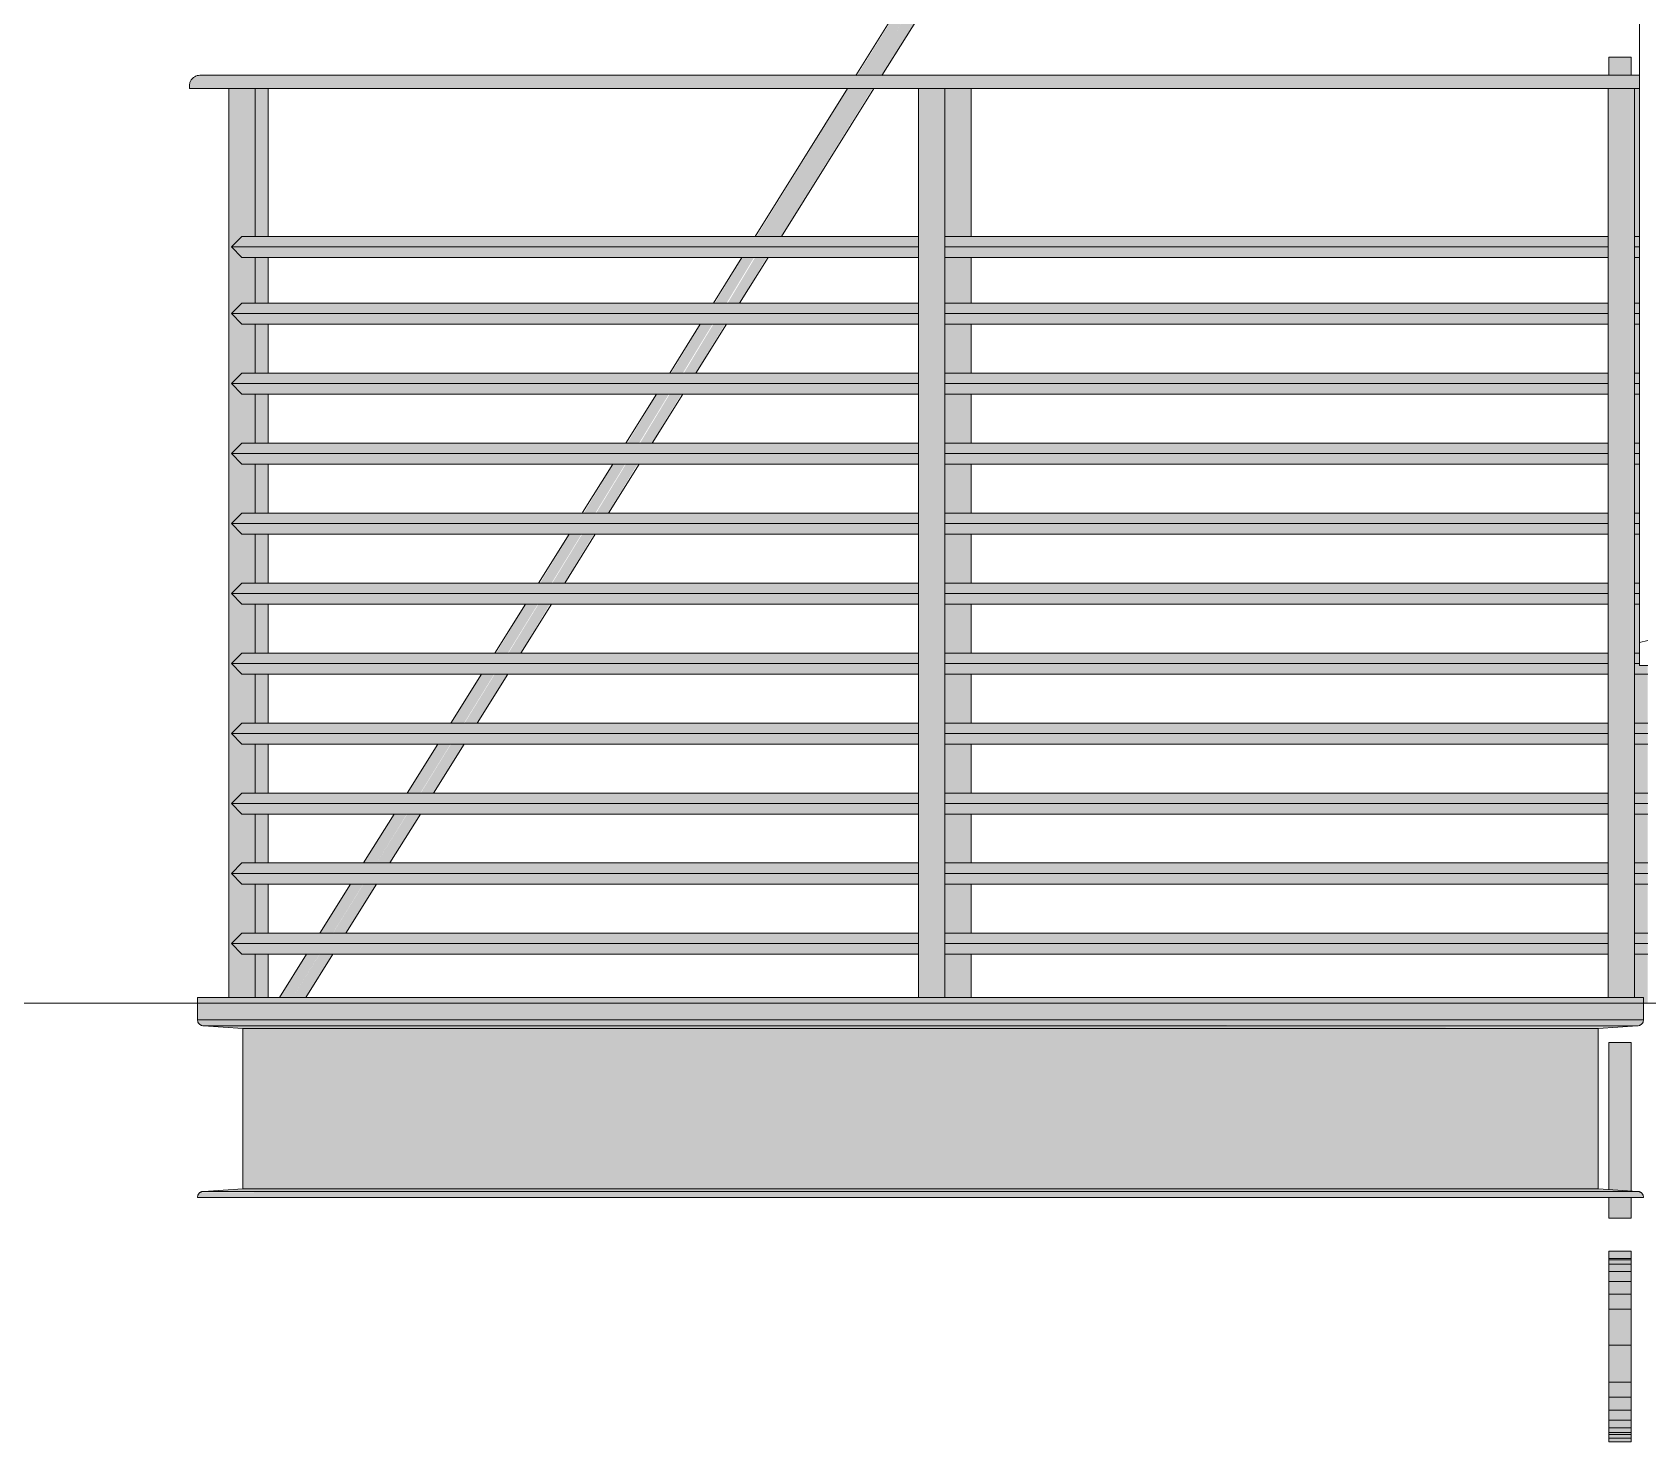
# Model space of a CAD drawing. Header units: inches. Extents: x 9594 to 15314, y -314 to 660.
# Drawn here: x 13186.5 to 13259.2, y 116.3 to 179.7 of the extents above; entities that cross this region are included whole.
import ezdxf

# ---------------------------------------------------------------- set-up
doc = ezdxf.new("R2010")
doc.units = ezdxf.units.IN
doc.header["$MEASUREMENT"] = 0
doc.linetypes.add('Grid Line 1_2_', pattern=[0.875, 0.5, -0.125, 0.125, -0.125])
for name, color, linetype, lineweight in [('0-5', 50, 'Continuous', 5), ('A-FLOR-4', 192, 'Continuous', 5), ('A-FLOR-6', 192, 'Continuous', 9), ('A-FLOR-HRAL', 11, 'Continuous', 9), ('A-FLOR-LEVL-1', 51, 'Grid Line 1_2_', 9), ('A-GENM', 5, 'Continuous', 9), ('A-GENM-3', 5, 'Continuous', 5), ('A-GLAZ-1', 151, 'Continuous', 9), ('A-GLAZ-3', 151, 'Continuous', 20), ('A-WALL-9', 113, 'Continuous', 9)]:
    doc.layers.add(name, color=color, linetype=linetype, lineweight=lineweight)

# ---------------------------------------------------------------- blocks, each defined once
blk = doc.blocks.new('CTR - 1st Phase -Stairs _ Elevators_rvt-2-BUILDING SECTION - NORTH_SOUTH AT ELEVATOR AND COURTYARD - LOOKING EAST')
at = {"layer": 'A-FLOR-LEVL-1'}
blk.add_line((-4168.714, 136), (-1830.198, 136), dxfattribs=at)
blk = doc.blocks.new('Window-Double_Hung-Andersen-400_Series-Tilt_Wash - 2nd Floor-V165-BUILDING SECTION - NORTH_SOUTH AT ELEVATOR AND COURTYARD - LOOKING EAST')
at = {"layer": 'A-GLAZ-3'}
for p, q in [((-3861.099, 151.187), (-3861.099, 229.5)), ((-3861.099, 152.219), (-3860.724, 152.317)), ((-3860.724, 151.187), (-3861.099, 151.187))]:
    blk.add_line(p, q, dxfattribs=at)
blk = doc.blocks.new('Railing - Baluster_01-V174-BUILDING SECTION - NORTH_SOUTH AT ELEVATOR AND COURTYARD - LOOKING EAST')
at = {"layer": 'A-FLOR-HRAL'}
blk.add_hatch(color=256, dxfattribs=at).paths.add_polyline_path([(-2596.858, 136.25), (-2595.677, 136.25), (-2595.677, 177.155), (-2596.858, 177.155), (-2596.858, 137.463)], flags=0)
for p, q in [((-2596.858, 136.25), (-2596.858, 177.155)), ((-2595.677, 177.155), (-2595.677, 136.25))]:
    blk.add_line(p, q, dxfattribs=at)
blk = doc.blocks.new('Railing - Baluster_01-V176-BUILDING SECTION - NORTH_SOUTH AT ELEVATOR AND COURTYARD - LOOKING EAST')
at = {"layer": 'A-FLOR-HRAL'}
h = blk.add_hatch(color=256, dxfattribs=at)
h.paths.add_polyline_path([(-3892.349, 136.25), (-3891.168, 136.25), (-3891.168, 138.202), (-3892.349, 138.202)], flags=0)
h.paths.add_polyline_path([(-3892.349, 139.148), (-3891.168, 139.148), (-3891.168, 141.354), (-3892.349, 141.354)], flags=0)
h.paths.add_polyline_path([(-3891.168, 142.301), (-3891.168, 144.503), (-3892.349, 144.503), (-3892.349, 142.301)], flags=0)
h.paths.add_polyline_path([(-3892.349, 145.449), (-3891.168, 145.449), (-3891.168, 147.651), (-3892.349, 147.651)], flags=0)
h.paths.add_polyline_path([(-3892.349, 148.598), (-3891.168, 148.598), (-3891.168, 150.8), (-3892.349, 150.8)], flags=0)
h.paths.add_polyline_path([(-3891.168, 151.746), (-3891.168, 153.952), (-3892.349, 153.952), (-3892.349, 151.746)], flags=0)
h.paths.add_polyline_path([(-3891.168, 154.898), (-3891.168, 157.1), (-3892.349, 157.1), (-3892.349, 154.898)], flags=0)
h.paths.add_polyline_path([(-3892.349, 158.047), (-3891.168, 158.047), (-3891.168, 160.249), (-3892.349, 160.249)], flags=0)
h.paths.add_polyline_path([(-3892.349, 161.195), (-3891.168, 161.195), (-3891.168, 163.401), (-3892.349, 163.401)], flags=0)
h.paths.add_polyline_path([(-3892.349, 164.348), (-3891.168, 164.348), (-3891.168, 166.55), (-3892.349, 166.55)], flags=0)
h.paths.add_polyline_path([(-3891.168, 167.496), (-3891.168, 169.55), (-3892.349, 169.55), (-3892.349, 167.496)], flags=0)
h.paths.add_polyline_path([(-3891.168, 170.496), (-3891.168, 177.155), (-3892.349, 177.155), (-3892.349, 170.496)], flags=0)
for p, q in [((-3891.168, 177.155), (-3891.168, 170.496)), ((-3891.168, 169.55), (-3891.168, 167.496)), ((-3891.168, 166.55), (-3891.168, 164.348)), ((-3891.168, 163.401), (-3891.168, 161.195)), ((-3891.168, 160.249), (-3891.168, 158.047)), ((-3891.168, 157.1), (-3891.168, 154.898)), ((-3891.168, 153.952), (-3891.168, 151.746)), ((-3891.168, 150.8), (-3891.168, 148.598)), ((-3891.168, 147.651), (-3891.168, 145.449)), ((-3891.168, 144.503), (-3891.168, 142.301)), ((-3891.168, 141.354), (-3891.168, 139.148)), ((-3891.168, 138.202), (-3891.168, 136.25))]:
    blk.add_line(p, q, dxfattribs=at)
blk = doc.blocks.new('Railing - Baluster_01-V175-BUILDING SECTION - NORTH_SOUTH AT ELEVATOR AND COURTYARD - LOOKING EAST')
at = {"layer": 'A-FLOR-HRAL'}
blk.add_hatch(color=256, dxfattribs=at).paths.add_polyline_path([(-2674.552, 136.25), (-2673.371, 136.25), (-2673.371, 138.202), (-2673.962, 138.202), (-2674.435, 138.675), (-2673.919, 139.148), (-2673.371, 139.148), (-2673.371, 141.354), (-2673.962, 141.354), (-2674.435, 141.828), (-2673.919, 142.301), (-2673.371, 142.301), (-2673.371, 144.503), (-2673.962, 144.503), (-2674.435, 144.976), (-2673.962, 145.449), (-2673.371, 145.449), (-2673.371, 147.651), (-2673.962, 147.651), (-2674.435, 148.124), (-2673.962, 148.598), (-2673.371, 148.598), (-2673.371, 150.8), (-2673.962, 150.8), (-2674.435, 151.273), (-2673.962, 151.746), (-2673.371, 151.746), (-2673.371, 153.952), (-2673.962, 153.952), (-2674.435, 154.425), (-2673.962, 154.898), (-2673.371, 154.898), (-2673.371, 157.1), (-2673.962, 157.1), (-2674.435, 157.574), (-2673.962, 158.047), (-2673.371, 158.047), (-2673.371, 160.249), (-2673.962, 160.249), (-2674.435, 160.722), (-2673.962, 161.195), (-2673.371, 161.195), (-2673.371, 163.401), (-2673.962, 163.401), (-2674.435, 163.874), (-2673.962, 164.348), (-2673.371, 164.348), (-2673.371, 166.55), (-2673.962, 166.55), (-2674.435, 167.023), (-2673.962, 167.496), (-2673.371, 167.496), (-2673.371, 169.55), (-2673.962, 169.55), (-2674.435, 170.023), (-2673.962, 170.496), (-2673.371, 170.496), (-2673.371, 177.155), (-2674.552, 177.155), (-2674.552, 138.675)], flags=0)
for p, q in [((-2674.552, 177.155), (-2674.552, 136.25)), ((-2673.371, 170.496), (-2673.371, 177.155)), ((-2673.371, 167.496), (-2673.371, 169.55)), ((-2673.371, 164.348), (-2673.371, 166.55)), ((-2673.371, 161.195), (-2673.371, 163.401)), ((-2673.371, 158.047), (-2673.371, 160.249)), ((-2673.371, 154.898), (-2673.371, 157.1)), ((-2673.371, 151.746), (-2673.371, 153.952)), ((-2673.371, 148.598), (-2673.371, 150.8)), ((-2673.371, 145.449), (-2673.371, 147.651)), ((-2673.371, 142.301), (-2673.371, 144.503)), ((-2673.371, 139.148), (-2673.371, 141.354)), ((-2673.371, 136.25), (-2673.371, 138.202))]:
    blk.add_line(p, q, dxfattribs=at)
blk = doc.blocks.new('Railing - Baluster_01-V177-BUILDING SECTION - NORTH_SOUTH AT ELEVATOR AND COURTYARD - LOOKING EAST')
at = {"layer": 'A-FLOR-HRAL'}
h = blk.add_hatch(color=256, dxfattribs=at)
h.paths.add_polyline_path([(-3860.911, 136), (-3860.724, 136), (-3860.724, 138.202), (-3861.314, 138.202), (-3861.314, 136.25), (-3860.911, 136.25)], flags=0)
h.paths.add_polyline_path([(-3861.314, 139.148), (-3860.724, 139.148), (-3860.724, 141.354), (-3861.314, 141.354)], flags=0)
h.paths.add_polyline_path([(-3861.314, 142.301), (-3860.724, 142.301), (-3860.724, 144.503), (-3861.314, 144.503), (-3861.314, 144.125)], flags=0)
h.paths.add_polyline_path([(-3861.314, 145.449), (-3860.724, 145.449), (-3860.724, 147.651), (-3861.314, 147.651)], flags=0)
h.paths.add_polyline_path([(-3861.314, 148.598), (-3860.724, 148.598), (-3860.724, 150.8), (-3861.314, 150.8), (-3861.314, 150.108)], flags=0)
h.paths.add_polyline_path([(-3861.314, 151.746), (-3861.099, 151.75), (-3861.099, 153.952), (-3861.314, 153.952), (-3861.314, 152.727)], flags=0)
h.paths.add_polyline_path([(-3861.314, 154.898), (-3861.099, 154.898), (-3861.099, 157.1), (-3861.314, 157.1), (-3861.314, 156.09)], flags=0)
h.paths.add_polyline_path([(-3861.314, 158.047), (-3861.099, 158.047), (-3861.099, 160.249), (-3861.314, 160.249)], flags=0)
h.paths.add_polyline_path([(-3861.314, 161.195), (-3861.099, 161.195), (-3861.099, 163.401), (-3861.314, 163.401), (-3861.314, 162.073)], flags=0)
h.paths.add_polyline_path([(-3861.099, 164.348), (-3861.099, 166.55), (-3861.314, 166.55), (-3861.314, 164.348)], flags=0)
h.paths.add_polyline_path([(-3861.314, 167.496), (-3861.099, 167.496), (-3861.099, 169.55), (-3861.314, 169.55), (-3861.314, 168.056)], flags=0)
h.paths.add_polyline_path([(-3861.314, 170.496), (-3861.099, 170.496), (-3861.099, 177.155), (-3861.314, 177.155), (-3861.314, 174.038)], flags=0)
blk.add_line((-3860.911, 136), (-3860.724, 136), dxfattribs=at)
blk = doc.blocks.new('Railing - Railing-2570425-BUILDING SECTION - NORTH_SOUTH AT ELEVATOR AND COURTYARD - LOOKING EAST')
at = {"layer": 'A-FLOR-HRAL'}
for points in [[(-3862.495, 177.278), (-3861.099, 177.278), (-3861.099, 177.75), (-3925.986, 177.734), (-3926.198, 177.612), (-3926.32, 177.4), (-3926.336, 177.278), (-3862.555, 177.278)], [(-3926.336, 177.155), (-3861.099, 177.155), (-3861.099, 177.278), (-3926.336, 177.278)]]:
    blk.add_hatch(color=256, dxfattribs=at).paths.add_polyline_path(points, flags=0)
h = blk.add_hatch(color=256, dxfattribs=at)
h.paths.add_polyline_path([(-3861.314, 170.023), (-3861.099, 170.023), (-3861.099, 170.496), (-3861.314, 170.496)], flags=0)
h.paths.add_polyline_path([(-3924.447, 170.023), (-3893.53, 170.023), (-3893.53, 170.496), (-3923.974, 170.496)], flags=0)
h.paths.add_polyline_path([(-3862.495, 170.023), (-3862.495, 170.496), (-3892.349, 170.496), (-3892.349, 170.023), (-3862.555, 170.023)], flags=0)
h = blk.add_hatch(color=256, dxfattribs=at)
h.paths.add_polyline_path([(-3901.309, 169.55), (-3893.53, 169.55), (-3893.53, 170.023), (-3924.447, 170.023), (-3923.974, 169.55), (-3901.363, 169.55)], flags=0)
h.paths.add_polyline_path([(-3861.099, 169.55), (-3861.099, 170.023), (-3861.314, 170.023), (-3861.314, 169.55)], flags=0)
h.paths.add_polyline_path([(-3862.495, 169.55), (-3862.495, 170.023), (-3892.349, 170.023), (-3892.349, 169.55), (-3862.555, 169.55)], flags=0)
h = blk.add_hatch(color=256, dxfattribs=at)
h.paths.add_polyline_path([(-3861.314, 167.023), (-3861.099, 167.023), (-3861.099, 167.496), (-3861.314, 167.496)], flags=0)
h.paths.add_polyline_path([(-3924.447, 167.023), (-3893.53, 167.023), (-3893.53, 167.496), (-3923.974, 167.496)], flags=0)
h.paths.add_polyline_path([(-3862.495, 167.023), (-3862.495, 167.496), (-3892.349, 167.496), (-3892.349, 167.023), (-3862.555, 167.023)], flags=0)
h = blk.add_hatch(color=256, dxfattribs=at)
h.paths.add_polyline_path([(-3902.448, 166.55), (-3893.53, 166.55), (-3893.53, 167.023), (-3924.447, 167.023), (-3923.974, 166.55), (-3902.465, 166.55)], flags=0)
h.paths.add_polyline_path([(-3861.099, 166.55), (-3861.099, 167.023), (-3861.314, 167.023), (-3861.314, 166.55)], flags=0)
h.paths.add_polyline_path([(-3862.495, 166.55), (-3862.495, 167.023), (-3892.349, 167.023), (-3892.349, 166.55), (-3862.555, 166.55)], flags=0)
h = blk.add_hatch(color=256, dxfattribs=at)
h.paths.add_polyline_path([(-3904.121, 163.874), (-3893.53, 163.874), (-3893.53, 164.348), (-3923.974, 164.348), (-3924.447, 163.874), (-3904.136, 163.874)], flags=0)
h.paths.add_polyline_path([(-3861.099, 163.874), (-3861.099, 164.348), (-3861.314, 164.348), (-3861.314, 163.874)], flags=0)
h.paths.add_polyline_path([(-3862.495, 163.874), (-3862.495, 164.348), (-3892.349, 164.348), (-3892.349, 163.874), (-3862.555, 163.874)], flags=0)
h = blk.add_hatch(color=256, dxfattribs=at)
h.paths.add_polyline_path([(-3861.314, 163.401), (-3861.099, 163.401), (-3861.099, 163.874), (-3861.314, 163.874)], flags=0)
h.paths.add_polyline_path([(-3923.974, 163.401), (-3893.53, 163.401), (-3893.53, 163.874), (-3924.447, 163.874)], flags=0)
h.paths.add_polyline_path([(-3862.495, 163.401), (-3862.495, 163.874), (-3892.349, 163.874), (-3892.349, 163.401), (-3862.555, 163.401)], flags=0)
h = blk.add_hatch(color=256, dxfattribs=at)
h.paths.add_polyline_path([(-3861.314, 160.722), (-3861.099, 160.722), (-3861.099, 161.195), (-3861.314, 161.195)], flags=0)
h.paths.add_polyline_path([(-3923.383, 160.722), (-3893.53, 160.722), (-3893.53, 161.195), (-3923.974, 161.195), (-3924.447, 160.722)], flags=0)
h.paths.add_polyline_path([(-3862.495, 160.722), (-3862.495, 161.195), (-3892.349, 161.195), (-3892.349, 160.722), (-3862.555, 160.722)], flags=0)
h = blk.add_hatch(color=256, dxfattribs=at)
h.paths.add_polyline_path([(-3922.793, 160.249), (-3893.53, 160.249), (-3893.53, 160.722), (-3924.447, 160.722), (-3923.974, 160.249), (-3923.383, 160.249)], flags=0)
h.paths.add_polyline_path([(-3861.099, 160.249), (-3861.099, 160.722), (-3861.314, 160.722), (-3861.314, 160.249)], flags=0)
h.paths.add_polyline_path([(-3862.495, 160.249), (-3862.495, 160.722), (-3892.349, 160.722), (-3892.349, 160.249), (-3862.555, 160.249)], flags=0)
h = blk.add_hatch(color=256, dxfattribs=at)
h.paths.add_polyline_path([(-3907.946, 157.574), (-3893.53, 157.574), (-3893.53, 158.047), (-3923.974, 158.047), (-3924.447, 157.574), (-3907.951, 157.574)], flags=0)
h.paths.add_polyline_path([(-3861.099, 157.574), (-3861.099, 158.047), (-3861.314, 158.047), (-3861.314, 157.574)], flags=0)
h.paths.add_polyline_path([(-3862.495, 157.574), (-3862.495, 158.047), (-3892.349, 158.047), (-3892.349, 157.574), (-3862.555, 157.574)], flags=0)
h = blk.add_hatch(color=256, dxfattribs=at)
h.paths.add_polyline_path([(-3861.314, 157.1), (-3861.099, 157.1), (-3861.099, 157.574), (-3861.314, 157.574)], flags=0)
h.paths.add_polyline_path([(-3923.383, 157.1), (-3893.53, 157.1), (-3893.53, 157.574), (-3924.447, 157.574), (-3923.974, 157.1)], flags=0)
h.paths.add_polyline_path([(-3862.495, 157.1), (-3862.495, 157.574), (-3892.349, 157.574), (-3892.349, 157.1), (-3862.555, 157.1)], flags=0)
h = blk.add_hatch(color=256, dxfattribs=at)
h.paths.add_polyline_path([(-3861.314, 154.425), (-3861.099, 154.425), (-3861.099, 154.898), (-3861.314, 154.898)], flags=0)
h.paths.add_polyline_path([(-3924.447, 154.425), (-3893.53, 154.425), (-3893.53, 154.898), (-3923.974, 154.898)], flags=0)
h.paths.add_polyline_path([(-3862.555, 154.425), (-3862.495, 154.425), (-3862.495, 154.898), (-3892.349, 154.898), (-3892.349, 154.425), (-3870.935, 154.425)], flags=0)
h = blk.add_hatch(color=256, dxfattribs=at)
h.paths.add_polyline_path([(-3910.21, 153.952), (-3893.53, 153.952), (-3893.53, 154.425), (-3924.447, 154.425), (-3923.974, 153.952), (-3910.215, 153.952)], flags=0)
h.paths.add_polyline_path([(-3861.099, 153.952), (-3861.099, 154.425), (-3861.314, 154.425), (-3861.314, 153.952)], flags=0)
h.paths.add_polyline_path([(-3862.495, 153.952), (-3862.495, 154.425), (-3892.349, 154.425), (-3892.349, 153.952), (-3862.555, 153.952)], flags=0)
h = blk.add_hatch(color=256, dxfattribs=at)
h.paths.add_polyline_path([(-3861.239, 151.273), (-3861.099, 151.273), (-3861.099, 151.746), (-3861.314, 151.746), (-3861.314, 151.273)], flags=0)
h.paths.add_polyline_path([(-3924.447, 151.273), (-3893.53, 151.273), (-3893.53, 151.746), (-3923.974, 151.746)], flags=0)
h.paths.add_polyline_path([(-3862.495, 151.273), (-3862.495, 151.746), (-3892.349, 151.746), (-3892.349, 151.273), (-3862.555, 151.273)], flags=0)
h = blk.add_hatch(color=256, dxfattribs=at)
h.paths.add_polyline_path([(-3912.031, 150.8), (-3893.53, 150.8), (-3893.53, 151.273), (-3924.447, 151.273), (-3923.974, 150.8), (-3912.032, 150.8)], flags=0)
h.paths.add_polyline_path([(-3860.724, 150.8), (-3860.724, 151.187), (-3861.099, 151.187), (-3861.099, 151.273), (-3861.314, 151.273), (-3861.314, 150.8), (-3861.099, 150.8)], flags=0)
h.paths.add_polyline_path([(-3862.495, 150.8), (-3862.495, 151.273), (-3892.349, 151.273), (-3892.349, 150.8), (-3862.555, 150.8)], flags=0)
h = blk.add_hatch(color=256, dxfattribs=at)
h.paths.add_polyline_path([(-3861.314, 148.124), (-3860.724, 148.124), (-3860.724, 148.598), (-3861.314, 148.598)], flags=0)
h.paths.add_polyline_path([(-3924.447, 148.124), (-3893.53, 148.124), (-3893.53, 148.598), (-3923.974, 148.598)], flags=0)
h.paths.add_polyline_path([(-3862.495, 148.124), (-3862.495, 148.598), (-3892.349, 148.598), (-3892.349, 148.124), (-3862.555, 148.124)], flags=0)
h = blk.add_hatch(color=256, dxfattribs=at)
h.paths.add_polyline_path([(-3914.149, 147.651), (-3893.53, 147.651), (-3893.53, 148.124), (-3924.447, 148.124), (-3923.974, 147.651), (-3914.152, 147.651)], flags=0)
h.paths.add_polyline_path([(-3860.724, 147.651), (-3860.724, 148.124), (-3861.314, 148.124), (-3861.314, 147.651)], flags=0)
h.paths.add_polyline_path([(-3862.495, 147.651), (-3862.495, 148.124), (-3892.349, 148.124), (-3892.349, 147.651), (-3862.555, 147.651)], flags=0)
h = blk.add_hatch(color=256, dxfattribs=at)
h.paths.add_polyline_path([(-3915.821, 144.976), (-3893.53, 144.976), (-3893.53, 145.449), (-3923.974, 145.449), (-3924.447, 144.976), (-3915.823, 144.976)], flags=0)
h.paths.add_polyline_path([(-3860.724, 144.976), (-3860.724, 145.449), (-3861.314, 145.449), (-3861.314, 144.976)], flags=0)
h.paths.add_polyline_path([(-3862.495, 144.976), (-3862.495, 145.449), (-3892.349, 145.449), (-3892.349, 144.976), (-3862.555, 144.976)], flags=0)
h = blk.add_hatch(color=256, dxfattribs=at)
h.paths.add_polyline_path([(-3861.314, 144.503), (-3860.724, 144.503), (-3860.724, 144.976), (-3861.314, 144.976)], flags=0)
h.paths.add_polyline_path([(-3923.383, 144.503), (-3893.53, 144.503), (-3893.53, 144.976), (-3924.447, 144.976), (-3923.974, 144.503)], flags=0)
h.paths.add_polyline_path([(-3862.495, 144.503), (-3862.495, 144.976), (-3892.349, 144.976), (-3892.349, 144.503), (-3862.555, 144.503)], flags=0)
h = blk.add_hatch(color=256, dxfattribs=at)
h.paths.add_polyline_path([(-3922.793, 141.828), (-3893.53, 141.828), (-3893.53, 142.301), (-3923.974, 142.301), (-3924.447, 141.828), (-3923.383, 141.828)], flags=0)
h.paths.add_polyline_path([(-3860.724, 141.828), (-3860.724, 142.301), (-3861.314, 142.301), (-3861.314, 141.828)], flags=0)
h.paths.add_polyline_path([(-3862.495, 141.828), (-3862.495, 142.301), (-3892.349, 142.301), (-3892.349, 141.828), (-3862.555, 141.828)], flags=0)
h = blk.add_hatch(color=256, dxfattribs=at)
h.paths.add_polyline_path([(-3922.793, 141.354), (-3893.53, 141.354), (-3893.53, 141.828), (-3924.447, 141.828), (-3923.974, 141.354), (-3923.383, 141.354)], flags=0)
h.paths.add_polyline_path([(-3860.724, 141.354), (-3860.724, 141.828), (-3861.314, 141.828), (-3861.314, 141.354)], flags=0)
h.paths.add_polyline_path([(-3862.495, 141.354), (-3862.495, 141.828), (-3892.349, 141.828), (-3892.349, 141.354), (-3862.555, 141.354)], flags=0)
h = blk.add_hatch(color=256, dxfattribs=at)
h.paths.add_polyline_path([(-3922.793, 138.675), (-3893.53, 138.675), (-3893.53, 139.148), (-3923.974, 139.148), (-3924.447, 138.675), (-3923.383, 138.675)], flags=0)
h.paths.add_polyline_path([(-3860.724, 138.675), (-3860.724, 139.148), (-3861.314, 139.148), (-3861.314, 138.675)], flags=0)
h.paths.add_polyline_path([(-3862.495, 138.675), (-3862.495, 139.148), (-3892.349, 139.148), (-3892.349, 138.675), (-3862.555, 138.675)], flags=0)
h = blk.add_hatch(color=256, dxfattribs=at)
h.paths.add_polyline_path([(-3922.793, 138.202), (-3893.53, 138.202), (-3893.53, 138.675), (-3924.447, 138.675), (-3923.974, 138.202), (-3923.383, 138.202)], flags=0)
h.paths.add_polyline_path([(-3860.724, 138.202), (-3860.724, 138.675), (-3861.314, 138.675), (-3861.314, 138.202)], flags=0)
h.paths.add_polyline_path([(-3862.495, 138.202), (-3862.495, 138.675), (-3892.349, 138.675), (-3892.349, 138.202), (-3862.555, 138.202)], flags=0)
for p, q in [((-3861.099, 177.75), (-3925.864, 177.75)), ((-3926.336, 177.155), (-3926.336, 177.278)), ((-3861.099, 177.155), (-3926.336, 177.155)), ((-3924.447, 170.023), (-3923.974, 170.496)), ((-3923.974, 170.496), (-3893.53, 170.496)), ((-3892.349, 170.496), (-3862.495, 170.496)), ((-3861.314, 170.496), (-3861.099, 170.496)), ((-3923.974, 169.55), (-3924.447, 170.023)), ((-3893.53, 170.023), (-3924.447, 170.023)), ((-3893.53, 169.55), (-3923.974, 169.55)), ((-3862.495, 170.023), (-3892.349, 170.023)), ((-3862.495, 169.55), (-3892.349, 169.55)), ((-3861.099, 170.023), (-3861.314, 170.023)), ((-3861.099, 169.55), (-3861.314, 169.55)), ((-3924.447, 167.023), (-3923.974, 167.496)), ((-3923.974, 167.496), (-3893.53, 167.496)), ((-3892.349, 167.496), (-3862.495, 167.496)), ((-3861.314, 167.496), (-3861.099, 167.496)), ((-3923.974, 166.55), (-3924.447, 167.023)), ((-3893.53, 167.023), (-3924.447, 167.023)), ((-3893.53, 166.55), (-3923.974, 166.55)), ((-3862.495, 167.023), (-3892.349, 167.023)), ((-3862.495, 166.55), (-3892.349, 166.55)), ((-3861.099, 167.023), (-3861.314, 167.023)), ((-3861.099, 166.55), (-3861.314, 166.55)), ((-3924.447, 163.874), (-3923.974, 164.348)), ((-3923.974, 164.348), (-3893.53, 164.348)), ((-3892.349, 164.348), (-3862.495, 164.348)), ((-3861.314, 164.348), (-3861.099, 164.348)), ((-3923.974, 163.401), (-3924.447, 163.874)), ((-3893.53, 163.874), (-3924.447, 163.874)), ((-3862.495, 163.874), (-3892.349, 163.874)), ((-3861.099, 163.874), (-3861.314, 163.874)), ((-3893.53, 163.401), (-3923.974, 163.401)), ((-3862.495, 163.401), (-3892.349, 163.401)), ((-3861.099, 163.401), (-3861.314, 163.401)), ((-3924.447, 160.722), (-3923.974, 161.195)), ((-3923.974, 160.249), (-3924.447, 160.722)), ((-3893.53, 160.722), (-3924.447, 160.722)), ((-3923.974, 161.195), (-3893.53, 161.195)), ((-3892.349, 161.195), (-3862.495, 161.195)), ((-3862.495, 160.722), (-3892.349, 160.722)), ((-3861.314, 161.195), (-3861.099, 161.195)), ((-3861.099, 160.722), (-3861.314, 160.722)), ((-3893.53, 160.249), (-3923.974, 160.249)), ((-3862.495, 160.249), (-3892.349, 160.249)), ((-3861.099, 160.249), (-3861.314, 160.249)), ((-3924.447, 157.574), (-3923.974, 158.047)), ((-3923.974, 158.047), (-3893.53, 158.047)), ((-3892.349, 158.047), (-3862.495, 158.047)), ((-3861.314, 158.047), (-3861.099, 158.047)), ((-3923.974, 157.1), (-3924.447, 157.574)), ((-3893.53, 157.574), (-3924.447, 157.574)), ((-3893.53, 157.1), (-3923.974, 157.1)), ((-3862.495, 157.574), (-3892.349, 157.574)), ((-3862.495, 157.1), (-3892.349, 157.1)), ((-3861.099, 157.574), (-3861.314, 157.574)), ((-3861.099, 157.1), (-3861.314, 157.1)), ((-3924.447, 154.425), (-3923.974, 154.898)), ((-3923.974, 154.898), (-3893.53, 154.898)), ((-3892.349, 154.898), (-3862.495, 154.898)), ((-3861.314, 154.898), (-3861.099, 154.898)), ((-3923.974, 153.952), (-3924.447, 154.425)), ((-3893.53, 154.425), (-3924.447, 154.425)), ((-3862.495, 154.425), (-3892.349, 154.425)), ((-3861.099, 154.425), (-3861.314, 154.425)), ((-3893.53, 153.952), (-3923.974, 153.952)), ((-3862.495, 153.952), (-3892.349, 153.952)), ((-3861.099, 153.952), (-3861.314, 153.952)), ((-3924.447, 151.273), (-3923.974, 151.746)), ((-3923.974, 150.8), (-3924.447, 151.273)), ((-3893.53, 151.273), (-3924.447, 151.273)), ((-3923.974, 151.746), (-3893.53, 151.746)), ((-3892.349, 151.746), (-3862.495, 151.746)), ((-3862.495, 151.273), (-3892.349, 151.273)), ((-3861.314, 151.746), (-3861.099, 151.746)), ((-3861.099, 151.273), (-3861.314, 151.273)), ((-3893.53, 150.8), (-3923.974, 150.8)), ((-3862.495, 150.8), (-3892.349, 150.8)), ((-3860.724, 150.8), (-3861.314, 150.8)), ((-3924.447, 148.124), (-3923.974, 148.598)), ((-3923.974, 148.598), (-3893.53, 148.598)), ((-3892.349, 148.598), (-3862.495, 148.598)), ((-3861.314, 148.598), (-3860.724, 148.598)), ((-3923.974, 147.651), (-3924.447, 148.124)), ((-3893.53, 148.124), (-3924.447, 148.124)), ((-3893.53, 147.651), (-3923.974, 147.651)), ((-3862.495, 148.124), (-3892.349, 148.124)), ((-3862.495, 147.651), (-3892.349, 147.651)), ((-3860.724, 148.124), (-3861.314, 148.124)), ((-3860.724, 147.651), (-3861.314, 147.651)), ((-3924.447, 144.976), (-3923.974, 145.449)), ((-3923.974, 145.449), (-3893.53, 145.449)), ((-3892.349, 145.449), (-3862.495, 145.449)), ((-3861.314, 145.449), (-3860.724, 145.449)), ((-3923.974, 144.503), (-3924.447, 144.976)), ((-3893.53, 144.976), (-3924.447, 144.976)), ((-3862.495, 144.976), (-3892.349, 144.976)), ((-3860.724, 144.976), (-3861.314, 144.976)), ((-3893.53, 144.503), (-3923.974, 144.503)), ((-3862.495, 144.503), (-3892.349, 144.503)), ((-3860.724, 144.503), (-3861.314, 144.503)), ((-3924.447, 141.828), (-3923.974, 142.301)), ((-3923.974, 141.354), (-3924.447, 141.828)), ((-3893.53, 141.828), (-3924.447, 141.828)), ((-3923.974, 142.301), (-3893.53, 142.301)), ((-3892.349, 142.301), (-3862.495, 142.301)), ((-3862.495, 141.828), (-3892.349, 141.828)), ((-3861.314, 142.301), (-3860.724, 142.301)), ((-3860.724, 141.828), (-3861.314, 141.828)), ((-3893.53, 141.354), (-3923.974, 141.354)), ((-3862.495, 141.354), (-3892.349, 141.354)), ((-3860.724, 141.354), (-3861.314, 141.354)), ((-3924.447, 138.675), (-3923.974, 139.148)), ((-3923.974, 139.148), (-3893.53, 139.148)), ((-3892.349, 139.148), (-3862.495, 139.148)), ((-3861.314, 139.148), (-3860.724, 139.148)), ((-3923.974, 138.202), (-3924.447, 138.675)), ((-3893.53, 138.675), (-3924.447, 138.675)), ((-3893.53, 138.202), (-3923.974, 138.202)), ((-3862.495, 138.675), (-3892.349, 138.675)), ((-3862.495, 138.202), (-3892.349, 138.202)), ((-3860.724, 138.675), (-3861.314, 138.675)), ((-3860.724, 138.202), (-3861.314, 138.202))]:
    blk.add_line(p, q, dxfattribs=at)
blk.add_open_spline([(-3926.336, 177.278), (-3926.336, 177.319), (-3926.328, 177.381), (-3926.301, 177.459), (-3926.274, 177.514), (-3926.245, 177.557), (-3926.219, 177.589), (-3926.191, 177.619), (-3926.152, 177.653), (-3926.109, 177.682), (-3926.073, 177.702), (-3926.035, 177.719), (-3925.967, 177.742), (-3925.905, 177.75), (-3925.864, 177.75)], degree=3, knots=[0, 0, 0, 0, 0.166667, 0.25, 0.333333, 0.416667, 0.458333, 0.5, 0.583333, 0.666667, 0.708333, 0.75, 0.833333, 1, 1, 1, 1], dxfattribs=at)
for name, p in [('Railing - Baluster_01-V175-BUILDING SECTION - NORTH_SOUTH AT ELEVATOR AND COURTYARD - LOOKING EAST', (-1250.012, 0)), ('Railing - Baluster_01-V176-BUILDING SECTION - NORTH_SOUTH AT ELEVATOR AND COURTYARD - LOOKING EAST', (-31.625, 0)), ('Railing - Baluster_01-V174-BUILDING SECTION - NORTH_SOUTH AT ELEVATOR AND COURTYARD - LOOKING EAST', (-1296.672, 0)), ('Railing - Baluster_01-V176-BUILDING SECTION - NORTH_SOUTH AT ELEVATOR AND COURTYARD - LOOKING EAST', (0, 0)), ('Railing - Baluster_01-V174-BUILDING SECTION - NORTH_SOUTH AT ELEVATOR AND COURTYARD - LOOKING EAST', (-1265.637, 0)), ('Railing - Baluster_01-V177-BUILDING SECTION - NORTH_SOUTH AT ELEVATOR AND COURTYARD - LOOKING EAST', (0, 0))]:
    blk.add_blockref(name, p)
blk = doc.blocks.new('Walls 10 - Walls 1-2570456-BUILDING SECTION - NORTH_SOUTH AT ELEVATOR AND COURTYARD - LOOKING EAST')
at = {"layer": 'A-WALL-9'}
h = blk.add_hatch(color=256, dxfattribs=at)
h.paths.add_polyline_path([(-3920.471, 139.148), (-3920.471, 139.148), (-3919.093, 141.354)], flags=0)
h.paths.add_polyline_path([(-3918.502, 142.301), (-3918.501, 142.301), (-3917.361, 144.125)], flags=0)
h.paths.add_polyline_path([(-3916.534, 145.449), (-3916.534, 145.449), (-3915.158, 147.651)], flags=0)
h.paths.add_polyline_path([(-3912.579, 151.746), (-3912.578, 151.746), (-3912.58, 151.746)], flags=0)
h.paths.add_polyline_path([(-3910.63, 154.898), (-3910.629, 154.898), (-3909.885, 156.09)], flags=0)
h.paths.add_polyline_path([(-3910.61, 154.898), (-3910.608, 154.898), (-3909.866, 156.09)], flags=0)
h.paths.add_polyline_path([(-3908.643, 158.047), (-3908.641, 158.047), (-3908.643, 158.047)], flags=0)
h.paths.add_polyline_path([(-3908.662, 158.047), (-3908.643, 158.077), (-3908.643, 158.078)], flags=0)
h.paths.add_polyline_path([(-3906.676, 161.195), (-3906.673, 161.195), (-3906.127, 162.073)], flags=0)
h.paths.add_polyline_path([(-3904.706, 164.348), (-3904.703, 164.348), (-3904.453, 164.753)], flags=0)
h.paths.add_polyline_path([(-3902.758, 167.496), (-3902.757, 167.496), (-3902.408, 168.056)], flags=0)
h.paths.add_polyline_path([(-3900.883, 170.496), (-3900.882, 170.496), (-3900.263, 171.488)], flags=0)
h.paths.add_polyline_path([(-3896.332, 177.75), (-3896.328, 177.75), (-3896.073, 178.164)], flags=0)
h.paths.add_polyline_path([(-3887.287, 191.986), (-3887.268, 191.986), (-3872.335, 215.917)], flags=0)
h.paths.add_polyline_path([(-3868.343, 221.899), (-3868.314, 221.899), (-3866.745, 224.452)], flags=0)
h = blk.add_hatch(color=256, dxfattribs=at)
h.paths.add_polyline_path([(-3917.323, 142.301), (-3917.322, 142.301), (-3917.022, 142.781)], flags=0)
h.paths.add_polyline_path([(-3915.355, 145.449), (-3915.355, 145.449), (-3913.98, 147.651)], flags=0)
h.paths.add_polyline_path([(-3913.388, 148.598), (-3913.388, 148.598), (-3912.833, 149.487)], flags=0)
h.paths.add_polyline_path([(-3911.421, 151.746), (-3911.42, 151.746), (-3910.043, 153.952)], flags=0)
h.paths.add_polyline_path([(-3905.517, 161.195), (-3905.516, 161.195), (-3904.968, 162.073)], flags=0)
h.paths.add_polyline_path([(-3905.536, 161.195), (-3905.535, 161.195), (-3905.537, 161.195)], flags=0)
h.paths.add_polyline_path([(-3903.566, 164.348), (-3903.565, 164.348), (-3903.568, 164.348)], flags=0)
h.paths.add_polyline_path([(-3903.547, 164.348), (-3903.546, 164.348), (-3902.171, 166.55)], flags=0)
h.paths.add_polyline_path([(-3895.173, 177.75), (-3895.171, 177.75), (-3893.754, 180.021)], flags=0)
for p, q in [((-3861.054, 234.235), (-3896.355, 177.743)), ((-3895.181, 177.734), (-3861.054, 232.348)), ((-3896.722, 177.155), (-3900.883, 170.496)), ((-3899.704, 170.496), (-3895.543, 177.155)), ((-3901.475, 169.55), (-3902.758, 167.496)), ((-3901.579, 167.496), (-3900.295, 169.55)), ((-3903.349, 166.55), (-3904.725, 164.348)), ((-3903.546, 164.348), (-3902.17, 166.55)), ((-3905.317, 163.401), (-3906.695, 161.195)), ((-3905.516, 161.195), (-3904.137, 163.401)), ((-3907.286, 160.249), (-3908.643, 158.078)), ((-3907.483, 158.047), (-3906.107, 160.249)), ((-3909.254, 157.1), (-3910.63, 154.898)), ((-3909.45, 154.898), (-3908.075, 157.1)), ((-3911.221, 153.952), (-3912.599, 151.746)), ((-3911.42, 151.746), (-3910.042, 153.952)), ((-3913.191, 150.8), (-3914.567, 148.598)), ((-3913.388, 148.598), (-3912.012, 150.8)), ((-3915.158, 147.651), (-3916.534, 145.449)), ((-3915.355, 145.449), (-3913.979, 147.651)), ((-3917.126, 144.503), (-3918.502, 142.301)), ((-3917.322, 142.301), (-3915.946, 144.503)), ((-3919.093, 141.354), (-3920.471, 139.148)), ((-3919.292, 139.148), (-3917.914, 141.354)), ((-3921.063, 138.202), (-3922.282, 136.25)), ((-3921.103, 136.25), (-3919.884, 138.202))]:
    blk.add_line(p, q, dxfattribs=at)
blk = doc.blocks.new('Walls 12 - Walls 1-2570490-BUILDING SECTION - NORTH_SOUTH AT ELEVATOR AND COURTYARD - LOOKING EAST')
at = {"layer": 'A-WALL-9'}
h = blk.add_hatch(color=256, dxfattribs=at)
h.paths.add_polyline_path([(-3922.282, 136.25), (-3921.693, 136.25), (-3920.478, 138.202), (-3921.063, 138.202), (-3921.212, 137.963)], flags=0)
h.paths.add_polyline_path([(-3920.451, 139.148), (-3919.882, 139.148), (-3918.512, 141.354), (-3919.093, 141.354), (-3920.452, 139.148)], flags=0)
h.paths.add_polyline_path([(-3918.071, 142.301), (-3917.912, 142.301), (-3916.549, 144.503), (-3917.125, 144.503), (-3918.477, 142.301), (-3918.196, 142.301)], flags=0)
h.paths.add_polyline_path([(-3916.097, 145.449), (-3915.945, 145.449), (-3914.585, 147.651), (-3915.158, 147.651), (-3916.508, 145.449), (-3916.107, 145.449)], flags=0)
h.paths.add_polyline_path([(-3913.995, 148.598), (-3913.977, 148.598), (-3912.622, 150.8), (-3913.19, 150.8), (-3914.538, 148.598), (-3914.108, 148.598)], flags=0)
h.paths.add_polyline_path([(-3912.136, 151.746), (-3912.01, 151.746), (-3910.656, 153.952), (-3911.199, 153.952), (-3912.529, 151.746), (-3912.157, 151.746)], flags=0)
h.paths.add_polyline_path([(-3912.599, 151.746), (-3912.58, 151.746), (-3911.22, 153.952)], flags=0)
h.paths.add_polyline_path([(-3910.613, 154.898), (-3910.61, 154.898), (-3910.626, 154.898)], flags=0)
h.paths.add_polyline_path([(-3910.432, 154.898), (-3910.04, 154.898), (-3908.692, 157.1), (-3909.232, 157.1), (-3910.561, 154.898), (-3910.442, 154.898)], flags=0)
h.paths.add_polyline_path([(-3908.073, 158.047), (-3906.729, 160.249), (-3907.265, 160.249), (-3908.595, 158.047), (-3908.102, 158.047)], flags=0)
h.paths.add_polyline_path([(-3906.591, 161.195), (-3906.105, 161.195), (-3904.763, 163.401), (-3905.295, 163.401), (-3906.629, 161.195), (-3906.596, 161.195)], flags=0)
h.paths.add_polyline_path([(-3906.694, 161.195), (-3906.676, 161.195), (-3906.146, 162.073)], flags=0)
h.paths.add_polyline_path([(-3904.173, 164.348), (-3904.135, 164.348), (-3902.799, 166.55), (-3903.327, 166.55), (-3904.661, 164.348), (-3904.242, 164.348)], flags=0)
h.paths.add_polyline_path([(-3904.719, 164.348), (-3904.706, 164.348), (-3904.724, 164.348)], flags=0)
h.paths.add_polyline_path([(-3902.585, 167.496), (-3902.168, 167.496), (-3900.929, 169.55), (-3901.453, 169.55), (-3902.695, 167.496), (-3902.592, 167.496)], flags=0)
h.paths.add_polyline_path([(-3902.757, 167.496), (-3902.739, 167.496), (-3902.407, 168.056)], flags=0)
h.paths.add_polyline_path([(-3900.778, 170.496), (-3900.294, 170.496), (-3896.133, 177.155), (-3896.7, 177.155), (-3900.822, 170.496), (-3900.804, 170.496)], flags=0)
h.paths.add_polyline_path([(-3900.876, 170.496), (-3900.864, 170.496), (-3900.882, 170.496)], flags=0)
h.paths.add_polyline_path([(-3896.147, 177.75), (-3895.761, 177.75), (-3861.054, 233.306), (-3861.054, 233.515), (-3861.054, 233.582), (-3861.054, 233.727), (-3861.054, 233.795), (-3861.089, 233.865), (-3861.054, 233.993), (-3861.081, 234.153), (-3896.293, 177.75), (-3896.178, 177.75)], flags=0)
h.paths.add_polyline_path([(-3896.342, 177.75), (-3896.332, 177.75), (-3896.349, 177.75)], flags=0)
h = blk.add_hatch(color=256, dxfattribs=at)
h.paths.add_polyline_path([(-3921.69, 136.25), (-3921.103, 136.25), (-3919.904, 138.202), (-3920.473, 138.202), (-3921.693, 136.25)], flags=0)
h.paths.add_polyline_path([(-3919.874, 139.148), (-3919.292, 139.148), (-3917.935, 141.354), (-3918.503, 141.354), (-3919.876, 139.148)], flags=0)
h.paths.add_polyline_path([(-3917.912, 142.301), (-3917.323, 142.301), (-3915.967, 144.503), (-3916.536, 144.503), (-3917.022, 143.724)], flags=0)
h.paths.add_polyline_path([(-3915.373, 145.449), (-3915.355, 145.449), (-3914, 147.651), (-3914.569, 147.651), (-3915.928, 145.449), (-3915.375, 145.449)], flags=0)
h.paths.add_polyline_path([(-3913.405, 148.598), (-3913.388, 148.598), (-3912.033, 150.8), (-3912.601, 150.8), (-3913.955, 148.598), (-3913.408, 148.598)], flags=0)
h.paths.add_polyline_path([(-3911.44, 151.746), (-3911.421, 151.746), (-3910.061, 153.952)], flags=0)
h.paths.add_polyline_path([(-3911.715, 151.746), (-3911.442, 151.746), (-3910.111, 153.952), (-3910.631, 153.952), (-3911.983, 151.746), (-3911.725, 151.746)], flags=0)
h.paths.add_polyline_path([(-3909.745, 154.898), (-3909.472, 154.898), (-3908.142, 157.1), (-3908.664, 157.1), (-3910.009, 154.898), (-3909.757, 154.898)], flags=0)
h.paths.add_polyline_path([(-3909.466, 154.898), (-3909.451, 154.898), (-3909.467, 154.898)], flags=0)
h.paths.add_polyline_path([(-3907.791, 158.047), (-3907.504, 158.047), (-3906.173, 160.249), (-3906.697, 160.249), (-3908.036, 158.047), (-3907.886, 158.047)], flags=0)
h.paths.add_polyline_path([(-3907.499, 158.047), (-3907.484, 158.047), (-3907.502, 158.047)], flags=0)
h.paths.add_polyline_path([(-3905.914, 161.195), (-3905.537, 161.195), (-3904.201, 163.401), (-3904.727, 163.401), (-3906.064, 161.195), (-3905.929, 161.195)], flags=0)
h.paths.add_polyline_path([(-3905.535, 161.195), (-3905.517, 161.195), (-3904.986, 162.073)], flags=0)
h.paths.add_polyline_path([(-3903.69, 164.348), (-3903.568, 164.348), (-3902.232, 166.55), (-3902.76, 166.55), (-3904.09, 164.348), (-3903.712, 164.348)], flags=0)
h.paths.add_polyline_path([(-3903.565, 164.348), (-3903.547, 164.348), (-3902.189, 166.55)], flags=0)
h.paths.add_polyline_path([(-3901.833, 167.496), (-3901.6, 167.496), (-3900.356, 169.55), (-3900.885, 169.55), (-3902.117, 167.496), (-3901.856, 167.496)], flags=0)
h.paths.add_polyline_path([(-3901.592, 167.496), (-3901.58, 167.496), (-3901.593, 167.496)], flags=0)
h.paths.add_polyline_path([(-3900.294, 170.496), (-3899.726, 170.496), (-3895.6, 177.155), (-3896.133, 177.155), (-3900.263, 170.545)], flags=0)
h.paths.add_polyline_path([(-3895.25, 177.75), (-3895.194, 177.75), (-3861.054, 232.394), (-3861.054, 232.612), (-3861.054, 232.664), (-3861.054, 232.789), (-3861.054, 232.857), (-3861.054, 233.002), (-3861.054, 233.05), (-3861.054, 233.292), (-3895.761, 177.75), (-3895.282, 177.75)], flags=0)
h.paths.add_polyline_path([(-3895.189, 177.75), (-3895.173, 177.75), (-3893.77, 180.021)], flags=0)
for p, q in [((-3861.054, 234.235), (-3896.355, 177.743)), ((-3895.181, 177.734), (-3861.054, 232.348)), ((-3896.722, 177.155), (-3900.883, 170.496)), ((-3899.704, 170.496), (-3895.543, 177.155)), ((-3901.475, 169.55), (-3902.758, 167.496)), ((-3901.579, 167.496), (-3900.295, 169.55)), ((-3903.349, 166.55), (-3904.725, 164.348)), ((-3903.546, 164.348), (-3902.17, 166.55)), ((-3905.317, 163.401), (-3906.695, 161.195)), ((-3905.516, 161.195), (-3904.137, 163.401)), ((-3907.286, 160.249), (-3908.643, 158.078)), ((-3907.483, 158.047), (-3906.107, 160.249)), ((-3909.254, 157.1), (-3910.63, 154.898)), ((-3909.45, 154.898), (-3908.075, 157.1)), ((-3911.221, 153.952), (-3912.599, 151.746)), ((-3911.42, 151.746), (-3910.042, 153.952)), ((-3913.191, 150.8), (-3914.567, 148.598)), ((-3913.388, 148.598), (-3912.012, 150.8)), ((-3915.158, 147.651), (-3916.534, 145.449)), ((-3915.355, 145.449), (-3913.979, 147.651)), ((-3917.126, 144.503), (-3918.502, 142.301)), ((-3917.322, 142.301), (-3915.946, 144.503)), ((-3919.093, 141.354), (-3920.471, 139.148)), ((-3919.292, 139.148), (-3917.914, 141.354)), ((-3921.063, 138.202), (-3922.282, 136.25)), ((-3921.103, 136.25), (-3919.884, 138.202))]:
    blk.add_line(p, q, dxfattribs=at)
blk = doc.blocks.new('Walls 21 - Walls 3-2570510-BUILDING SECTION - NORTH_SOUTH AT ELEVATOR AND COURTYARD - LOOKING EAST')
at = {"layer": 'A-WALL-9'}
for points in [[(-3922.641, 134.977), (-3861.048, 135.014), (-3860.948, 135.113), (-3860.911, 135.25), (-3925.974, 135.25), (-3925.937, 135.113), (-3925.837, 135.014), (-3925.701, 134.977), (-3922.641, 134.977)], [(-3923.931, 134.859), (-3862.555, 134.886), (-3861.184, 134.977), (-3925.402, 134.957)], [(-3863.442, 127.25), (-3860.911, 127.25), (-3860.948, 127.386), (-3861.048, 127.486), (-3861.184, 127.523), (-3925.837, 127.486), (-3925.937, 127.386), (-3925.974, 127.25), (-3870.935, 127.25)], [(-3863.442, 127.523), (-3861.184, 127.523), (-3863.442, 127.641), (-3923.931, 127.641), (-3925.701, 127.523), (-3870.935, 127.523)]]:
    blk.add_hatch(color=256, dxfattribs=at).paths.add_polyline_path(points, flags=0)
h = blk.add_hatch(color=256, dxfattribs=at)
h.paths.add_polyline_path([(-3921.212, 127.641), (-3862.954, 127.641), (-3862.954, 134.859), (-3923.931, 134.859), (-3923.931, 127.641)], flags=0)
h.paths.add_polyline_path([(-3922.468, 134.192), (-3922.468, 134.192), (-3922.428, 134.256)], flags=0)
h.paths.add_polyline_path([(-3922.601, 134.325), (-3922.601, 134.325), (-3922.558, 134.394)], flags=0)
for p, q in [((-3860.911, 135.25), (-3925.974, 135.25)), ((-3925.701, 134.977), (-3861.184, 134.977)), ((-3923.931, 134.859), (-3925.701, 134.977)), ((-3861.184, 134.977), (-3925.701, 134.977)), ((-3923.931, 127.641), (-3923.931, 134.859)), ((-3862.954, 134.859), (-3923.931, 134.859)), ((-3862.954, 134.859), (-3861.184, 134.977)), ((-3862.954, 127.641), (-3862.954, 134.859)), ((-3925.974, 127.25), (-3860.911, 127.25)), ((-3925.701, 127.523), (-3923.931, 127.641)), ((-3861.184, 127.523), (-3925.701, 127.523)), ((-3861.184, 127.523), (-3925.701, 127.523)), ((-3862.954, 127.641), (-3923.931, 127.641)), ((-3861.184, 127.523), (-3862.954, 127.641))]:
    blk.add_line(p, q, dxfattribs=at)
for points, knots in [([(-3925.701, 134.977), (-3925.725, 134.977), (-3925.76, 134.982), (-3925.806, 134.997), (-3925.832, 135.01), (-3925.853, 135.023), (-3925.872, 135.037), (-3925.89, 135.052), (-3925.906, 135.07), (-3925.921, 135.088), (-3925.938, 135.113), (-3925.954, 135.145), (-3925.969, 135.19), (-3925.974, 135.226), (-3925.974, 135.25)], [0, 0, 0, 0, 0.166667, 0.25, 0.333333, 0.375, 0.416667, 0.5, 0.541667, 0.583333, 0.666667, 0.75, 0.833333, 1, 1, 1, 1]), ([(-3861.184, 134.977), (-3861.16, 134.977), (-3861.125, 134.982), (-3861.079, 134.997), (-3861.053, 135.01), (-3861.033, 135.023), (-3861.013, 135.037), (-3860.995, 135.052), (-3860.979, 135.07), (-3860.964, 135.088), (-3860.947, 135.113), (-3860.931, 135.145), (-3860.916, 135.19), (-3860.911, 135.226), (-3860.911, 135.25)], [0, 0, 0, 0, 0.166667, 0.25, 0.333333, 0.375, 0.416667, 0.5, 0.541667, 0.583333, 0.666667, 0.75, 0.833333, 1, 1, 1, 1]), ([(-3925.974, 127.25), (-3925.974, 127.274), (-3925.969, 127.31), (-3925.954, 127.355), (-3925.938, 127.387), (-3925.921, 127.412), (-3925.906, 127.43), (-3925.89, 127.448), (-3925.867, 127.467), (-3925.843, 127.484), (-3925.822, 127.495), (-3925.8, 127.505), (-3925.76, 127.518), (-3925.725, 127.523), (-3925.701, 127.523)], [0, 0, 0, 0, 0.166667, 0.25, 0.333333, 0.416667, 0.458333, 0.5, 0.583333, 0.666667, 0.708333, 0.75, 0.833333, 1, 1, 1, 1]), ([(-3860.911, 127.25), (-3860.911, 127.274), (-3860.916, 127.31), (-3860.931, 127.355), (-3860.947, 127.387), (-3860.964, 127.412), (-3860.979, 127.43), (-3860.995, 127.448), (-3861.018, 127.467), (-3861.042, 127.484), (-3861.063, 127.495), (-3861.085, 127.505), (-3861.125, 127.518), (-3861.16, 127.523), (-3861.184, 127.523)], [0, 0, 0, 0, 0.166667, 0.25, 0.333333, 0.416667, 0.458333, 0.5, 0.583333, 0.666667, 0.708333, 0.75, 0.833333, 1, 1, 1, 1])]:
    blk.add_open_spline(points, degree=3, knots=knots, dxfattribs=at)

msp = doc.modelspace()

# ---------------------------------------------------------------- hatches: boundary and pattern name
at = {"layer": 'A-FLOR-4'}
msp.add_hatch(color=256, dxfattribs=at).paths.add_polyline_path([(13197.421, 135.25), (13258.98, 135.25), (13258.98, 136.25), (13193.918, 136.25), (13193.918, 135.25), (13197.421, 135.25)], flags=0)
at = {"layer": 'A-GENM-3'}
for points in [[(13257.418, 177.75), (13258.418, 177.75), (13258.418, 178.57), (13257.418, 178.57)], [(13258.418, 124.5), (13258.418, 124.83), (13257.418, 124.83), (13257.418, 124.5)], [(13258.418, 124.435), (13258.418, 124.5), (13257.418, 124.5), (13257.418, 124.435)], [(13258.418, 124.241), (13258.418, 124.435), (13257.418, 124.435), (13257.418, 124.241)], [(13258.418, 123.916), (13258.418, 124.241), (13257.418, 124.241), (13257.418, 123.916)], [(13257.418, 123.462), (13258.418, 123.462), (13258.418, 123.916), (13257.418, 123.916), (13257.418, 123.511)], [(13258.418, 122.894), (13258.418, 123.462), (13257.418, 123.462), (13257.418, 122.894)], [(13258.418, 122.229), (13258.418, 122.894), (13257.418, 122.894), (13257.418, 122.229)], [(13258.418, 120.606), (13258.418, 122.229), (13257.418, 122.229), (13257.418, 120.606)], [(13258.418, 118.937), (13258.418, 120.606), (13257.418, 120.606), (13257.418, 118.937)], [(13258.418, 118.258), (13258.418, 118.937), (13257.418, 118.937), (13257.418, 118.258)], [(13258.418, 117.682), (13258.418, 118.258), (13257.418, 118.258), (13257.418, 117.682)], [(13258.418, 117.221), (13258.418, 117.682), (13257.418, 117.682), (13257.418, 117.221)], [(13257.418, 116.884), (13258.418, 116.902), (13258.418, 117.221), (13257.418, 117.221), (13257.418, 116.902)], [(13258.418, 116.673), (13258.418, 116.884), (13257.418, 116.884), (13257.418, 116.673)], [(13258.418, 116.587), (13258.418, 116.673), (13257.418, 116.673), (13257.418, 116.587)], [(13258.418, 116.419), (13258.418, 116.587), (13257.418, 116.587), (13257.418, 116.419)], [(13257.418, 116.258), (13258.418, 116.258), (13258.418, 116.419), (13257.418, 116.419)]]:
    msp.add_hatch(color=256, dxfattribs=at).paths.add_polyline_path(points, flags=0)
h = msp.add_hatch(color=256, dxfattribs=at)
h.paths.add_polyline_path([(13258.418, 126.313), (13258.418, 127.25), (13257.418, 127.25), (13257.418, 126.313)], flags=0)
h.paths.add_polyline_path([(13258.418, 127.542), (13258.418, 134.226), (13257.418, 134.226), (13257.418, 127.609)], flags=0)

# ---------------------------------------------------------------- linework, layer by layer
at = {"layer": 'A-FLOR-6'}
for p, q in [((13193.918, 136.25), (13258.98, 136.25)), ((13193.918, 136.25), (13193.918, 135.25)), ((13258.98, 136.25), (13258.98, 135.25)), ((13258.98, 135.25), (13193.918, 135.25))]:
    msp.add_line(p, q, dxfattribs=at)
at = {"layer": 'A-FLOR-LEVL-1'}
msp.add_line((12951.927, 136), (15288.943, 136), dxfattribs=at)
at = {"layer": 'A-GENM'}
for p, q in [((13257.418, 177.75), (13257.418, 178.57)), ((13258.418, 178.57), (13257.418, 178.57)), ((13258.418, 178.57), (13258.418, 177.75)), ((13257.418, 127.609), (13257.418, 134.226)), ((13258.418, 134.226), (13257.418, 134.226)), ((13258.418, 134.226), (13258.418, 127.542)), ((13257.418, 126.313), (13257.418, 127.25)), ((13258.418, 127.25), (13258.418, 126.313)), ((13258.418, 126.313), (13257.418, 126.313)), ((13257.418, 124.5), (13257.418, 124.83)), ((13258.418, 124.83), (13257.418, 124.83)), ((13257.418, 124.435), (13257.418, 124.5)), ((13258.418, 124.5), (13257.418, 124.5)), ((13257.418, 124.241), (13257.418, 124.435)), ((13258.418, 124.435), (13257.418, 124.435)), ((13258.418, 124.83), (13258.418, 124.5)), ((13258.418, 124.5), (13258.418, 124.435)), ((13258.418, 124.435), (13258.418, 124.241)), ((13257.418, 123.916), (13257.418, 124.241)), ((13258.418, 124.241), (13257.418, 124.241)), ((13257.418, 123.462), (13257.418, 123.916)), ((13258.418, 123.916), (13257.418, 123.916)), ((13258.418, 124.241), (13258.418, 123.916)), ((13258.418, 123.916), (13258.418, 123.462)), ((13257.418, 122.894), (13257.418, 123.462)), ((13258.418, 123.462), (13257.418, 123.462)), ((13257.418, 122.229), (13257.418, 122.894)), ((13258.418, 122.894), (13257.418, 122.894)), ((13258.418, 123.462), (13258.418, 122.894)), ((13258.418, 122.894), (13258.418, 122.229)), ((13257.418, 120.606), (13257.418, 122.229)), ((13258.418, 122.229), (13257.418, 122.229)), ((13258.418, 122.229), (13258.418, 120.606)), ((13257.418, 118.937), (13257.418, 120.606)), ((13258.418, 120.606), (13257.418, 120.606)), ((13258.418, 120.606), (13258.418, 118.937)), ((13257.418, 118.258), (13257.418, 118.937)), ((13258.418, 118.937), (13257.418, 118.937)), ((13258.418, 118.937), (13258.418, 118.258)), ((13257.418, 117.682), (13257.418, 118.258)), ((13258.418, 118.258), (13257.418, 118.258)), ((13258.418, 118.258), (13258.418, 117.682)), ((13257.418, 117.221), (13257.418, 117.682)), ((13258.418, 117.682), (13257.418, 117.682)), ((13257.418, 116.884), (13257.418, 117.221)), ((13258.418, 117.221), (13257.418, 117.221)), ((13258.418, 117.682), (13258.418, 117.221)), ((13258.418, 117.221), (13258.418, 116.884)), ((13257.418, 116.673), (13257.418, 116.884)), ((13258.418, 116.884), (13257.418, 116.884)), ((13257.418, 116.587), (13257.418, 116.673)), ((13258.418, 116.673), (13257.418, 116.673)), ((13257.418, 116.419), (13257.418, 116.587)), ((13258.418, 116.587), (13257.418, 116.587)), ((13257.418, 116.258), (13257.418, 116.419)), ((13258.418, 116.419), (13257.418, 116.419)), ((13258.418, 116.884), (13258.418, 116.673)), ((13258.418, 116.673), (13258.418, 116.587)), ((13258.418, 116.587), (13258.418, 116.419)), ((13258.418, 116.419), (13258.418, 116.258)), ((13258.418, 116.258), (13257.418, 116.258))]:
    msp.add_line(p, q, dxfattribs=at)

# ---------------------------------------------------------------- block references
at = {"layer": '0-5'}
msp.add_blockref('CTR - 1st Phase -Stairs _ Elevators_rvt-2-BUILDING SECTION - NORTH_SOUTH AT ELEVATOR AND COURTYARD - LOOKING EAST', (17119.892, 0), dxfattribs=at)
at = {"layer": 'A-FLOR-HRAL'}
msp.add_blockref('Railing - Railing-2570425-BUILDING SECTION - NORTH_SOUTH AT ELEVATOR AND COURTYARD - LOOKING EAST', (17119.892, 0), dxfattribs=at)
at = {"layer": 'A-GLAZ-1'}
msp.add_blockref('Window-Double_Hung-Andersen-400_Series-Tilt_Wash - 2nd Floor-V165-BUILDING SECTION - NORTH_SOUTH AT ELEVATOR AND COURTYARD - LOOKING EAST', (17119.892, 0), dxfattribs=at)
at = {"layer": 'A-WALL-9'}
for name in ['Walls 12 - Walls 1-2570490-BUILDING SECTION - NORTH_SOUTH AT ELEVATOR AND COURTYARD - LOOKING EAST', 'Walls 10 - Walls 1-2570456-BUILDING SECTION - NORTH_SOUTH AT ELEVATOR AND COURTYARD - LOOKING EAST', 'Walls 21 - Walls 3-2570510-BUILDING SECTION - NORTH_SOUTH AT ELEVATOR AND COURTYARD - LOOKING EAST']:
    msp.add_blockref(name, (17119.892, 0), dxfattribs=at)

doc.saveas('drawing.dxf')
